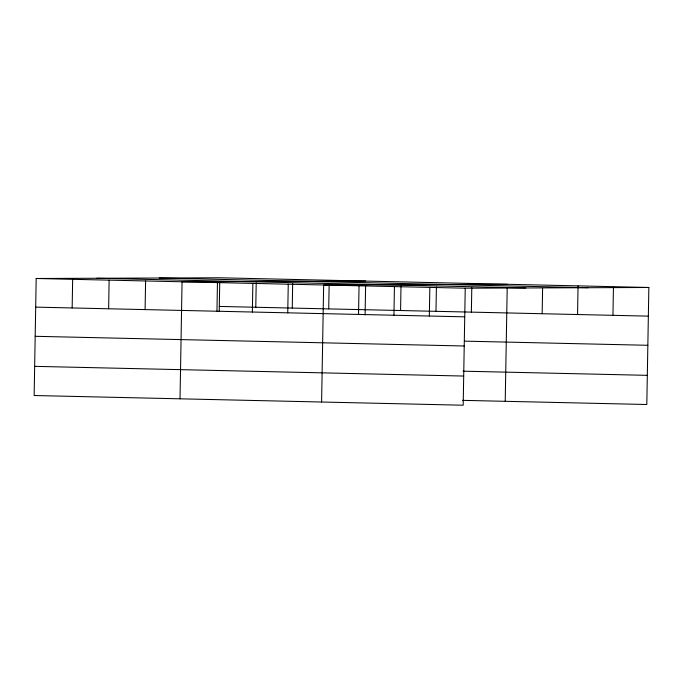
<?xml version="1.0" encoding="UTF-8"?>
<svg xmlns="http://www.w3.org/2000/svg" width="683" height="683" viewBox="0 0 683 683"><rect width="100%" height="100%" fill="white"/><g stroke="black" fill="none" stroke-linecap="round" stroke-linejoin="round"><path stroke-width="1.02" d="M648.85 287.483L219.815 277.785L36.19 278.493L34.15 395.517L463.185 405.215L465.234 288.192L648.85 287.483L646.81 404.507L462.545 400.349M72.159 307.956L72.663 279.313M108.631 308.776L109.126 280.141M145.095 309.604L145.599 280.961M180.022 398.812L182.062 281.789L365.687 281.089M216.963 311.226L217.459 282.591M219.226 311.636L219.738 282.028M252.36 312.029L252.855 283.385M255.784 307.256L256.21 282.856M287.748 312.831L288.252 284.188M292.247 308.076L292.674 283.676M321.608 402.014L323.648 284.99L507.264 284.29M328.719 308.904L329.146 284.504M358.541 314.428L359.045 285.793M365.098 314.931L365.61 285.332M393.937 315.23L394.441 286.587M400.579 310.526L401.006 286.126M429.334 316.033L429.838 287.389M435.976 311.328L436.403 286.928M471.372 312.131L471.799 287.731M505.224 401.314L507.213 287.466M542.165 313.728L542.609 288.269M577.562 314.53L578.057 285.887M612.958 315.333L613.454 286.689M159.216 278.015L588.259 287.722M96.79 278.254L525.825 287.961M36.19 278.493L465.234 288.192M219.311 306.428L648.346 316.127M35.695 307.128L464.73 316.835M464.619 341.15L647.843 345.291M35.183 336.301L464.218 345.999M463.048 371.176L647.313 375.343M34.662 366.344L463.697 376.051"/></g></svg>
